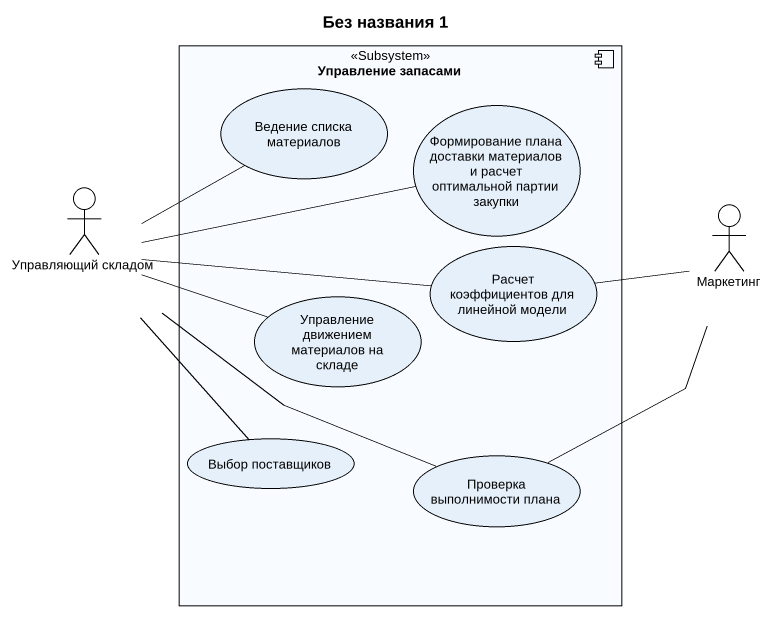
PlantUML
@startuml
title Без названия 1
component "Управление запасами" as Управление_запасами <<Subsystem>> {
  usecase "Ведение списка материалов" as Ведение_списка_материалов
  usecase "Формирование плана доставки материалов и расчет оптимальной партии закупки" as Формирование_плана_доставки
  usecase "Управление движением материалов на складе" as Управление_движением
  usecase "Расчет коэффициентов для линейной модели" as Расчет_коэффициентов_для
  usecase "Выбор поставщиков" as Выбор_поставщиков
  usecase "Проверка выполнимости плана" as Проверка_выполнимости_плана
}
actor "Управляющий складом" as Управляющий_складом
actor Маркетинг
Управляющий_складом -right- Ведение_списка_материалов
Управляющий_складом -right- Формирование_плана_доставки
Управляющий_складом -right- Управление_движением
Управляющий_складом -right- Расчет_коэффициентов_для
Управляющий_складом -- Выбор_поставщиков
Управляющий_складом -right- Проверка_выполнимости_плана
Маркетинг -left- Расчет_коэффициентов_для
Маркетинг -- Проверка_выполнимости_плана
@enduml
